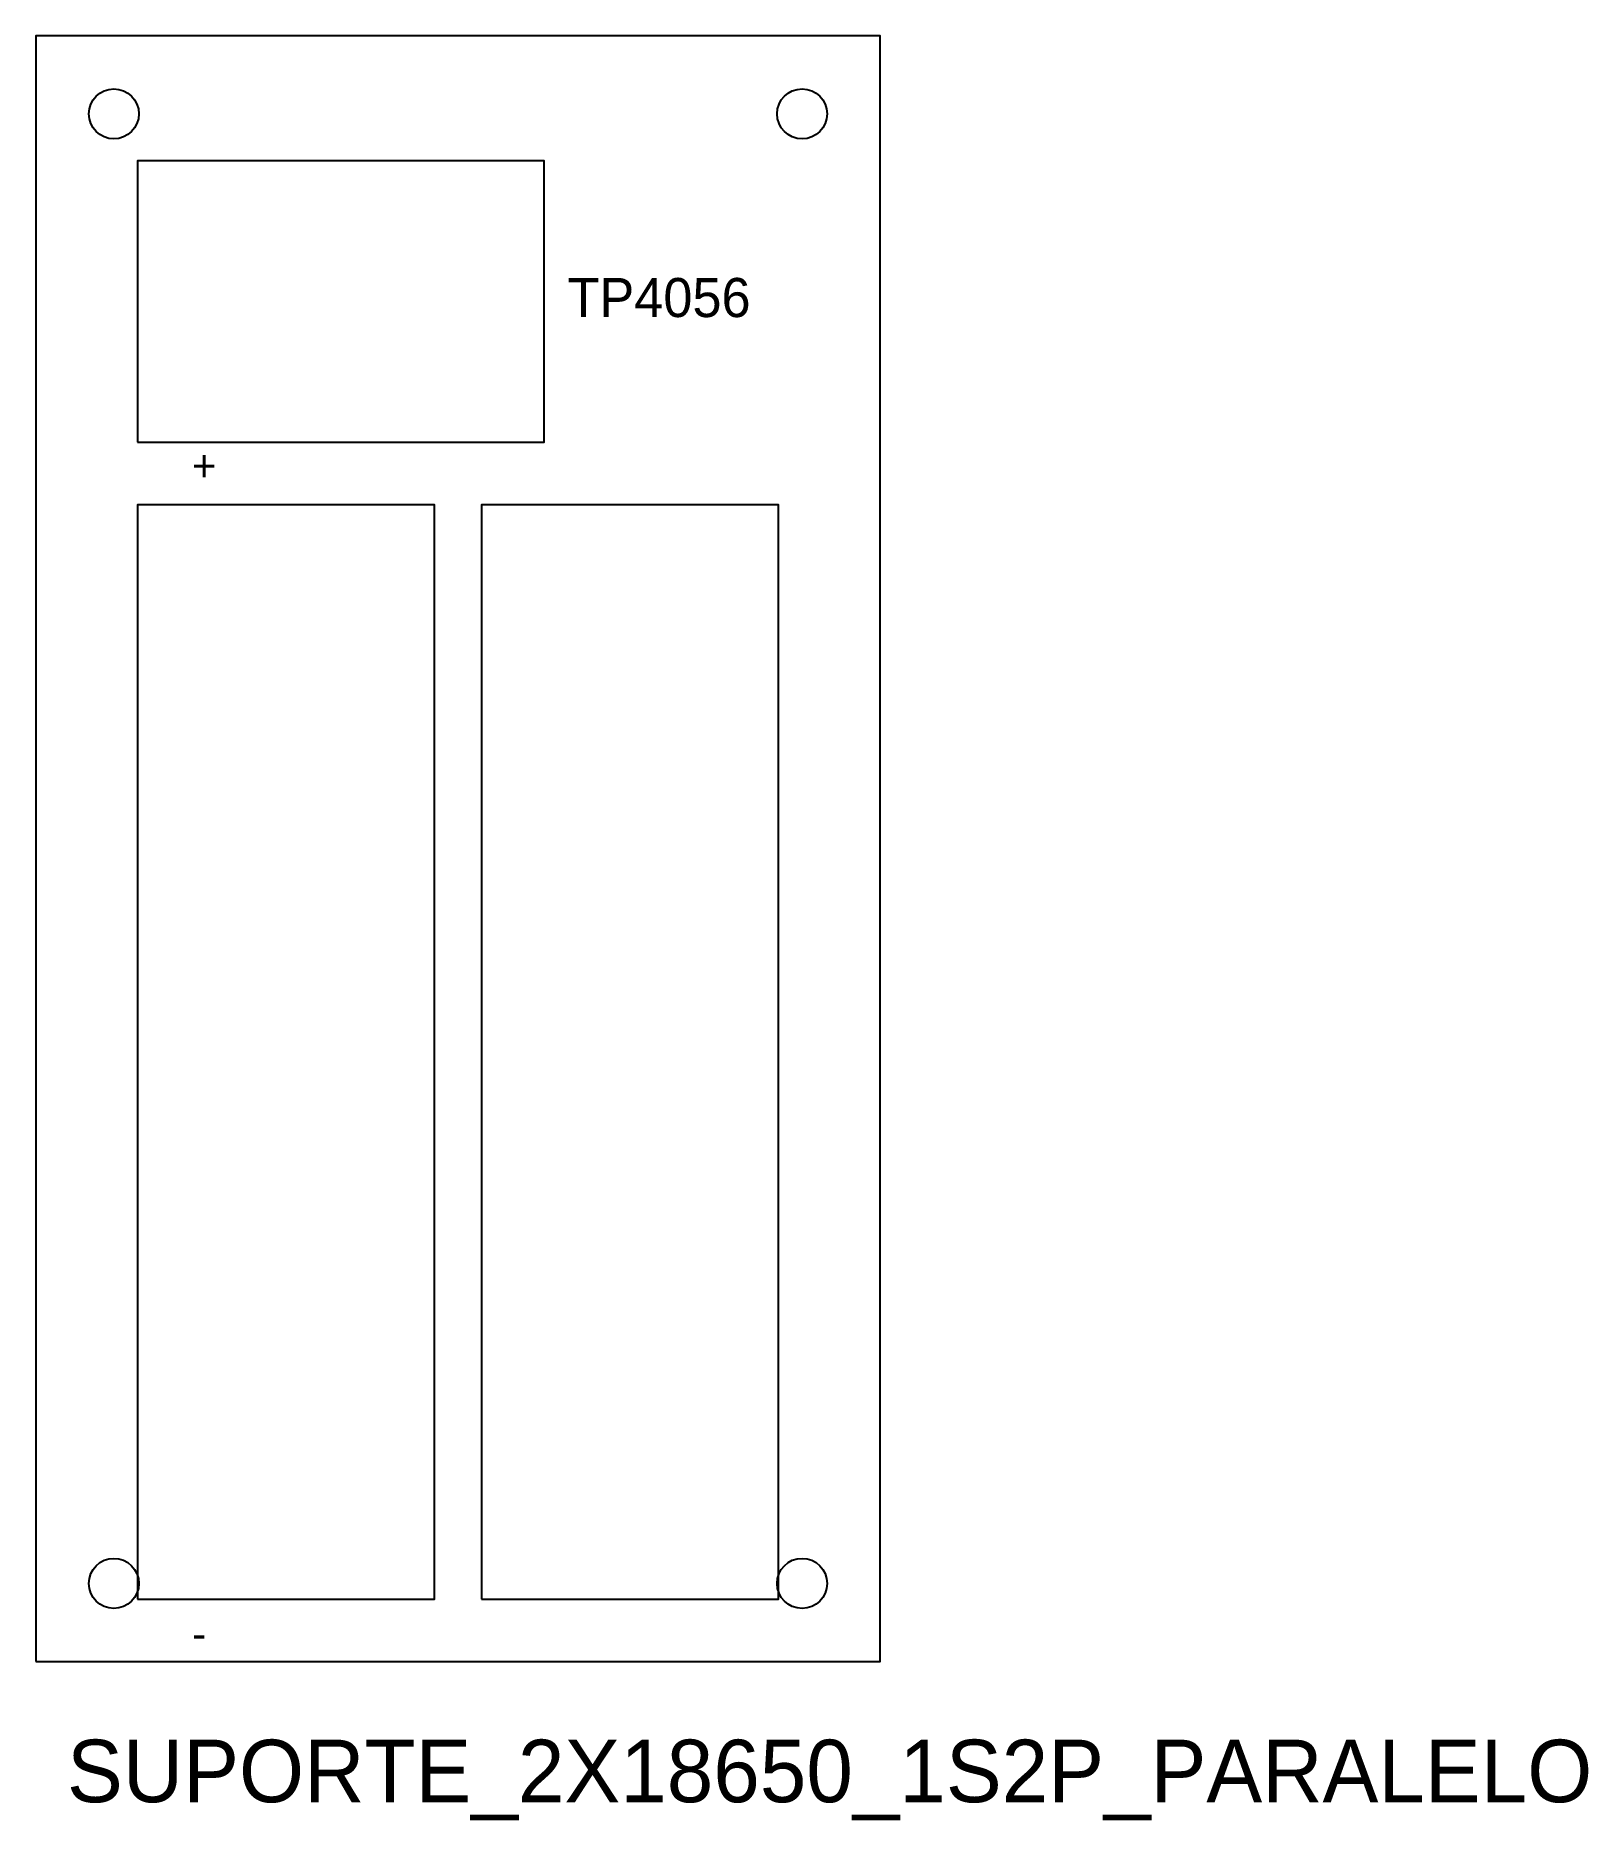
# Model space of a CAD drawing. Header units: millimetres. Extents: x 0 to 99, y -10 to 104.
import ezdxf

# ---------------------------------------------------------------- set-up
doc = ezdxf.new("R2010")
doc.units = ezdxf.units.MM

msp = doc.modelspace()

# ---------------------------------------------------------------- linework, layer by layer
for points in [[(0, 0), (54, 0), (54, 104), (0, 104)], [(6.5, 78), (32.5, 78), (32.5, 96), (6.5, 96)], [(6.5, 4), (25.5, 4), (25.5, 74), (6.5, 74)], [(28.5, 4), (47.5, 4), (47.5, 74), (28.5, 74)]]:
    msp.add_lwpolyline(points, close=True)
for centre in [(5, 99), (49, 99), (5, 5), (49, 5)]:
    msp.add_circle(centre, 1.6)

# ---------------------------------------------------------------- texts
for s, height, p in [('TP4056', 2.5, (34, 86)), ('+', 2, (10, 75.5)), ('-', 2, (10, 0.8)), ('SUPORTE_2X18650_1S2P_PARALELO', 4, (2, -9))]:
    msp.add_text(s, height=height).set_placement(p)

doc.saveas('drawing.dxf')
